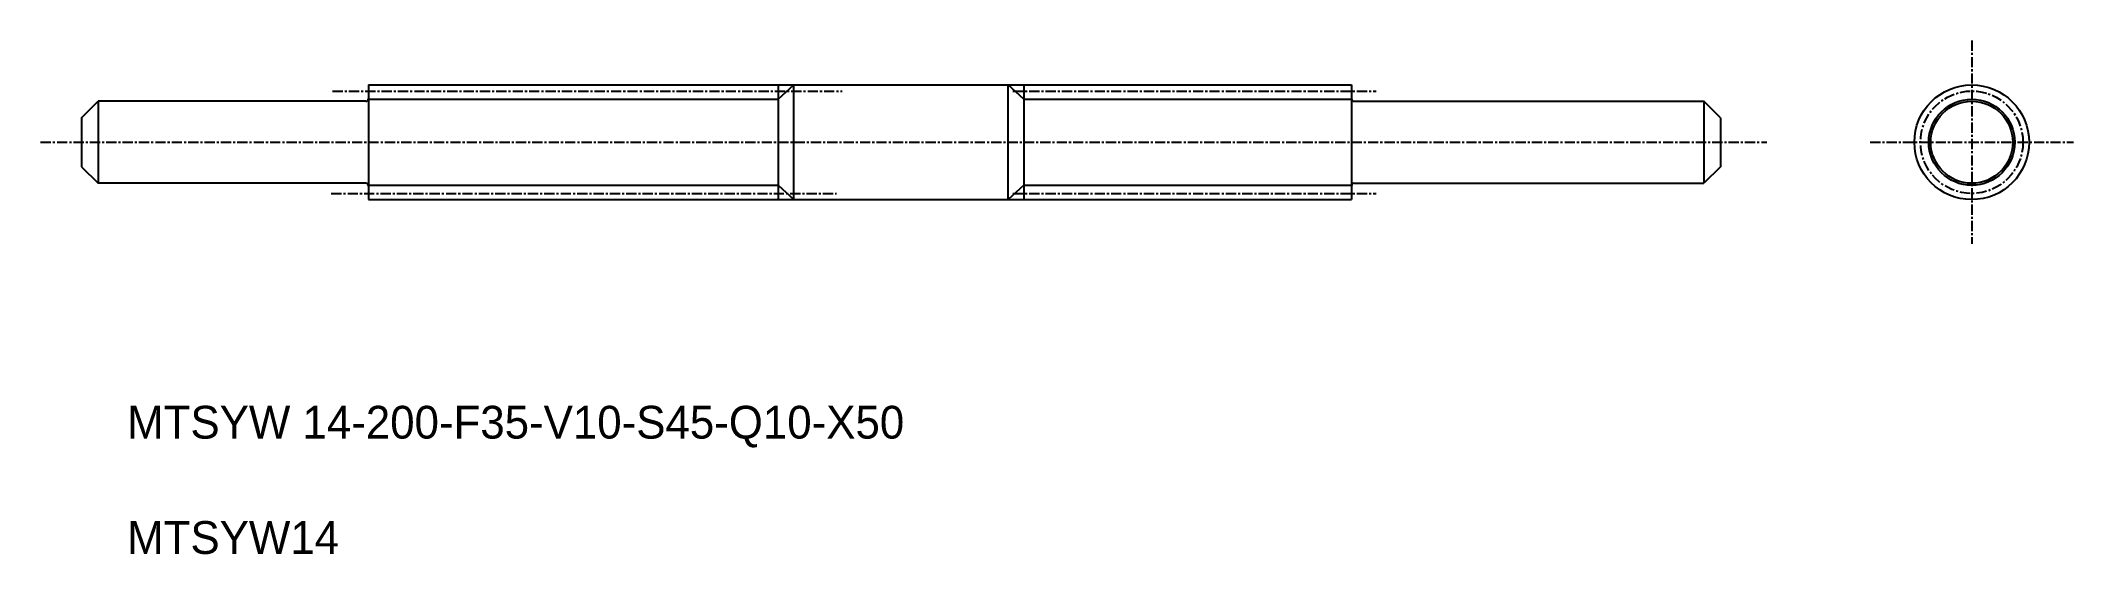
# Model space of a CAD drawing. Extents: x 202 to 450, y 276 to 339.
import ezdxf

# ---------------------------------------------------------------- set-up
doc = ezdxf.new("R2010")
doc.units = 0
doc.linetypes.add('CENTER', pattern=[2, 1.25, -0.25, 0.25, -0.25])
doc.layers.get('0').update_dxf_attribs({"linetype": 'CONTINUOUS'})
doc.layers.add('CENTER', color=1, linetype='CENTER')

msp = doc.modelspace()

# ---------------------------------------------------------------- linework, layer by layer
at = {"color": 7, "linetype": 'CONTINUOUS'}
for p, q in [((241.67, 333.35), (361.67, 333.35)), ((241.67, 333.35), (241.67, 319.35)), ((291.67, 333.35), (291.67, 319.35)), ((293.58, 319.35), (293.58, 333.35)), ((319.76, 319.35), (319.76, 333.35)), ((321.67, 333.35), (321.67, 319.35)), ((361.67, 333.35), (361.67, 319.35)), ((206.67, 329.35), (208.67, 331.35)), ((241.37, 331.35), (208.67, 331.35)), ((208.67, 331.35), (208.67, 321.35)), ((361.97, 331.35), (404.67, 331.35)), ((404.67, 331.35), (404.67, 321.35)), ((406.67, 329.35), (404.67, 331.35)), ((206.67, 329.35), (206.67, 323.35)), ((406.67, 329.35), (406.67, 323.35)), ((206.67, 323.35), (208.67, 321.35)), ((406.67, 323.35), (404.67, 321.35)), ((241.37, 321.35), (208.67, 321.35)), ((361.97, 321.35), (404.67, 321.35)), ((241.67, 319.35), (361.67, 319.35)), ((284.17, 319.35), (284.17, 319.35)), ((326.67, 319.35), (326.67, 319.35))]:
    msp.add_line(p, q, dxfattribs=at)
at = {"color": 3, "linetype": 'CONTINUOUS'}
for p, q in [((291.67, 331.6), (293.58, 333.35)), ((321.67, 331.6), (319.76, 333.35)), ((241.67, 331.6), (291.67, 331.6)), ((321.67, 331.6), (361.67, 331.6)), ((241.67, 321.1), (291.67, 321.1)), ((291.67, 321.1), (293.58, 319.35)), ((321.67, 321.1), (319.76, 319.35)), ((321.67, 321.1), (361.67, 321.1))]:
    msp.add_line(p, q, dxfattribs=at)
at = {"color": 7, "linetype": 'CONTINUOUS'}
for radius in [7, 5]:
    msp.add_circle((437.35, 326.35), radius, dxfattribs=at)
at = {"color": 3, "linetype": 'CONTINUOUS'}
msp.add_circle((437.35, 326.35), 5.25, dxfattribs=at)
at = {"color": 7, "linetype": 'CONTINUOUS'}
for centre, start, end in [((241.37, 331.65), 270, 360), ((361.97, 331.65), 180, 270), ((241.37, 321.05), 360, 90), ((361.97, 321.05), 90, 180)]:
    msp.add_arc(centre, 0.3, start, end, dxfattribs=at)
at = {"layer": 'CENTER', "color": 1, "linetype": 'CENTER'}
for p, q in [((437.35, 338.75), (437.35, 313.95)), ((237.28, 332.6), (299.47, 332.6)), ((320.31, 332.6), (364.67, 332.6)), ((201.67, 326.35), (412.34, 326.35)), ((424.95, 326.35), (449.75, 326.35)), ((237.14, 320.1), (298.78, 320.1)), ((320.31, 320.1), (364.67, 320.1))]:
    msp.add_line(p, q, dxfattribs=at)
msp.add_circle((437.35, 326.35), 6.25, dxfattribs=at)

# ---------------------------------------------------------------- texts
at = {"color": 7, "linetype": 'CONTINUOUS'}
for s, p in [('MTSYW 14-200-F35-V10-S45-Q10-X50', (212.23, 290.19)), ('MTSYW14', (212.23, 276.12))]:
    msp.add_text(s, height=4, dxfattribs=at).set_placement(p)

doc.saveas('drawing.dxf')
